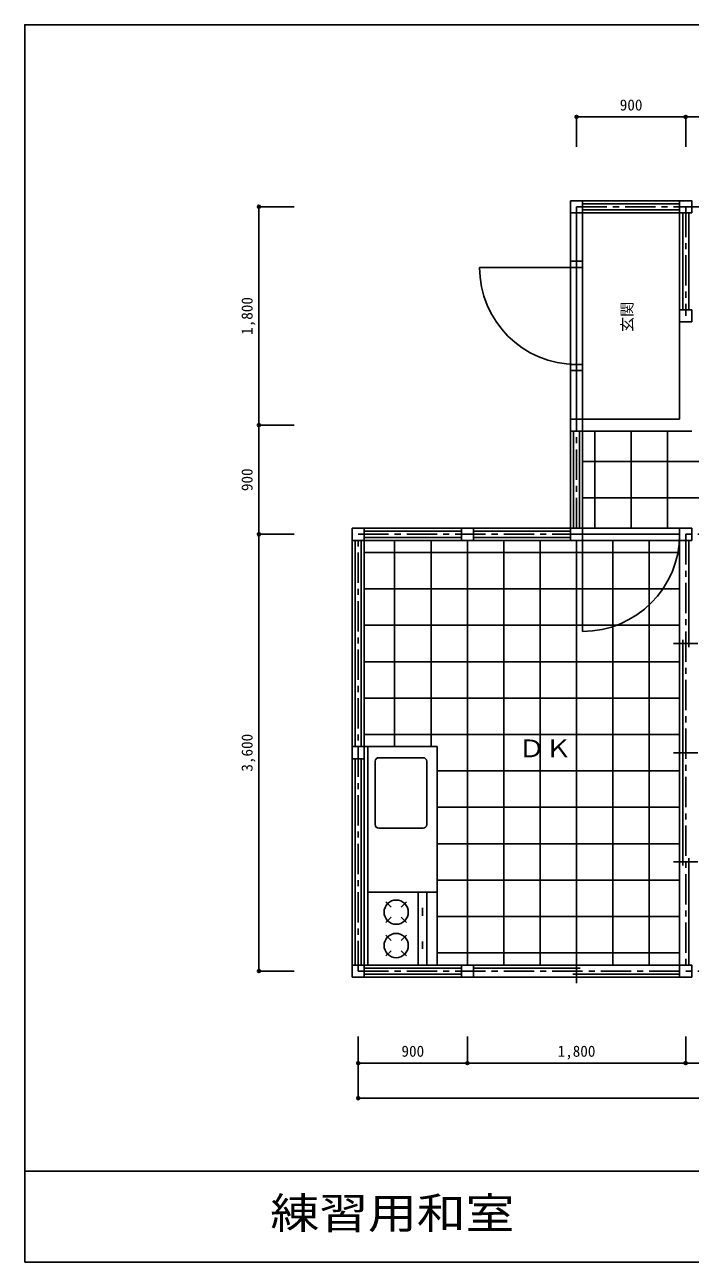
# Model space of a CAD drawing. Units: millimetres at full size, sheet at 1:50. Extents: x -7250 to 7250, y -5100 to 5100.
# Drawn here: x -7250 to -1762, y -5100 to 5100 of the extents above; entities that cross this region are included whole.
import ezdxf
from ezdxf.enums import TextEntityAlignment as Align

# ---------------------------------------------------------------- set-up
doc = ezdxf.new("R2010")
doc.units = ezdxf.units.MM
doc.header["$LTSCALE"] = 50
doc.header["$PDMODE"] = 32
doc.header["$PDSIZE"] = 25
doc.linetypes.add('CHAIN1', pattern=[8, 5, -1, 1, -1])
for name, color, linetype in [('0-0_中心線', 4, 'CHAIN1'), ('0-1_柱', 7, 'Continuous'), ('0-2_壁', 7, 'Continuous'), ('0-3_開閉口', 4, 'Continuous'), ('0-4_畳・床仕上げ', 4, 'Continuous'), ('0-5_家具設備', 4, 'Continuous'), ('0-6_文字', 7, 'Continuous'), ('0-7_寸法', 4, 'Continuous'), ('0-8_図名縮尺', 7, 'Continuous'), ('F-F', 7, 'Continuous')]:
    doc.layers.add(name, color=color, linetype=linetype)
doc.styles.add('ＭＳ ゴシック', font='')
doc.styles.get('ＭＳ ゴシック').set_extended_font_data('MS Gothic')

msp = doc.modelspace()

# ---------------------------------------------------------------- linework, layer by layer
at = {"layer": '0-0_中心線'}
for p, q in [((-2700, 3600), (-2700, 900)), ((-2700, 3600), (2694.63, 3600)), ((-1800, 3600), (-1800, 2700)), ((-1800, 900), (-1800, -2700))]:
    msp.add_line(p, q, dxfattribs=at)
for points in [[(-4500, -2700), (4500, -2700), (4500, 3600)], [(-4500, -2700), (-4500, 900), (4500, 900)]]:
    msp.add_lwpolyline(points, dxfattribs=at)
at = {"layer": '0-1_柱'}
for p, q in [((-2750, 3550), (-2750, 3650)), ((-2750, 3550), (-2750, 3650)), ((-2750, 3650), (-2650, 3650)), ((-2650, 3650), (-2650, 3550)), ((-2650, 3550), (-2750, 3550)), ((-1750, 3550), (-1850, 3550)), ((-2750, 1850), (-2650, 1850)), ((-2650, 1850), (-2650, 1750)), ((-4450, -850), (-4450, -950)), ((-4450, -850), (-4450, -950))]:
    msp.add_line(p, q, dxfattribs=at)
for points in [[(-2750, 3650), (-2650, 3650), (-2650, 3550), (-2750, 3550)], [(-1850, 3550), (-1850, 3650), (-1750, 3650), (-1750, 3550)], [(-2650, 1750), (-2750, 1750), (-2750, 1850)], [(-4450, -950), (-4550, -950), (-4550, -850), (-4450, -850)], [(-4450, -950), (-4550, -950), (-4550, -850), (-4450, -850)]]:
    msp.add_lwpolyline(points, dxfattribs=at)
for points in [[(-1850, 3550), (-1850, 3650), (-1750, 3650), (-1750, 3550)], [(-1850, 3550), (-1850, 3650), (-1750, 3650), (-1750, 3550)], [(-2750, 3100), (-2650, 3100), (-2650, 3150), (-2750, 3150)], [(-1750, 2650), (-1850, 2650), (-1850, 2750), (-1750, 2750)], [(-2750, 2250), (-2650, 2250), (-2650, 2300), (-2750, 2300)], [(-2650, 1750), (-2750, 1750), (-2750, 1850), (-2650, 1850)], [(-4550, 850), (-4550, 950), (-4450, 950), (-4450, 850)], [(-4450, 850), (-4550, 850), (-4550, 950), (-4450, 950)], [(-3650, 850), (-3650, 950), (-3550, 950), (-3550, 850)], [(-3650, 850), (-3650, 950), (-3550, 950), (-3550, 850)], [(-2750, 850), (-2750, 950), (-2650, 950), (-2650, 850)], [(-2650, 850), (-2750, 850), (-2750, 950), (-2650, 950)], [(-2650, 950), (-2650, 850), (-2750, 850), (-2750, 950)], [(-1850, 850), (-1850, 950), (-1750, 950), (-1750, 850)], [(-1750, 850), (-1850, 850), (-1850, 950), (-1750, 950)], [(-1750, 950), (-1750, 850), (-1850, 850), (-1850, 950)], [(-4550, -2750), (-4550, -2650), (-4450, -2650), (-4450, -2750)], [(-4450, -2750), (-4550, -2750), (-4550, -2650), (-4450, -2650)], [(-3650, -2750), (-3650, -2650), (-3550, -2650), (-3550, -2750)], [(-3650, -2750), (-3650, -2650), (-3550, -2650), (-3550, -2750)], [(-1850, -2750), (-1850, -2650), (-1750, -2650), (-1750, -2750)], [(-1850, -2750), (-1850, -2650), (-1750, -2650), (-1750, -2750)], [(-1750, -2750), (-1850, -2750), (-1850, -2650), (-1750, -2650)]]:
    msp.add_lwpolyline(points, close=True, dxfattribs=at)
at = {"layer": '0-2_壁'}
for p, q in [((-1850, 3650), (-2650, 3650)), ((-1850, 3625), (-2650, 3625)), ((-2650, 3575), (-1850, 3575)), ((-2650, 3550), (-1850, 3550)), ((-1850, 3550), (-1850, 2750)), ((-1825, 3550), (-1825, 2750)), ((-1775, 2750), (-1775, 3550)), ((-2750, 1750), (-2750, 950)), ((-2725, 1750), (-2725, 950)), ((-2675, 950), (-2675, 1750)), ((-2650, 950), (-2650, 1750)), ((-3650, 950), (-4450, 950)), ((-3650, 925), (-4450, 925)), ((-2750, 950), (-3550, 950)), ((-2750, 925), (-3550, 925)), ((-4550, -850), (-4550, 850)), ((-4525, -850), (-4525, 850)), ((-4475, 850), (-4475, -850)), ((-4450, 875), (-3650, 875)), ((-4450, 850), (-4450, -850)), ((-4450, 850), (-3650, 850)), ((-3550, 875), (-2750, 875)), ((-3550, 850), (-2750, 850)), ((-4550, -2650), (-4550, -950)), ((-4525, -2650), (-4525, -950)), ((-4475, -950), (-4475, -2650)), ((-3650, -2650), (-4450, -2650)), ((-3650, -2675), (-4450, -2675)), ((-4450, -2725), (-3650, -2725)), ((-4450, -2750), (-3650, -2750))]:
    msp.add_line(p, q, dxfattribs=at)
at = {"layer": '0-3_開閉口'}
for p, q in [((-2750, 1850), (-2750, 3550)), ((-2650, 1850), (-2650, 3550)), ((-2750, 3100), (-3500, 3100)), ((-1850, 950), (-2650, 950)), ((-1850, -2650), (-1850, 850)), ((-3550, -2650), (-1850, -2650)), ((-3550, -2750), (-1850, -2750))]:
    msp.add_line(p, q, dxfattribs=at)
at = {"layer": '0-3_開閉口', "color": 2}
for p, q in [((-2700, 3150), (-2700, 3550)), ((-2700, 2300), (-2700, 3100)), ((-2700, 2300), (-2700, 3100)), ((-2700, 1850), (-2700, 2250)), ((-2700, 1850), (-2700, 2250)), ((-1850, 900), (-2650, 900)), ((-1775, 850), (-1775, -30)), ((-1825, -900), (-1825, 30)), ((-1825, -1830), (-1825, -900)), ((-1775, -1770), (-1775, -2650)), ((-3550, -2675), (-2670, -2675)), ((-2730, -2725), (-1850, -2725))]:
    msp.add_line(p, q, dxfattribs=at)
at = {"layer": '0-3_開閉口', "color": 7}
for p, q in [((-1900, 0), (-1700, 0)), ((-1900, -900), (-1700, -900)), ((-1900, -1800), (-1700, -1800)), ((-2700, -2600), (-2700, -2800))]:
    msp.add_line(p, q, dxfattribs=at)
at = {"layer": '0-3_開閉口'}
msp.add_lwpolyline([(-1850, 850), (-2650, 850), (-2650, 100)], dxfattribs=at)
for centre, start, end in [((-2700, 3100), 180, 270), ((-2650, 900), 270, 0)]:
    msp.add_arc(centre, 800, start, end, dxfattribs=at)
at = {"layer": '0-4_畳・床仕上げ'}
for p, q in [((-1850, 2650), (-1850, 1850)), ((-2650, 1850), (-1850, 1850)), ((-2650, 1750), (-1750, 1750)), ((-2550, 1750), (-2550, 950)), ((-2250, 1750), (-2250, 950)), ((-1950, 1750), (-1950, 950)), ((2650, 1500), (-2650, 1500)), ((-2650, 1200), (2650, 1200)), ((-4200, 850), (-4200, -850)), ((-3900, 850), (-3900, -850)), ((-3600, 850), (-3600, -2650)), ((-3300, 850), (-3300, -2650)), ((-3000, -2650), (-3000, 850)), ((-2700, -2650), (-2700, 850)), ((-2400, -2650), (-2400, 850)), ((-2100, -2650), (-2100, 850)), ((-1850, 750), (-4450, 750)), ((-1850, 450), (-4450, 450)), ((-1850, 150), (-4450, 150)), ((-1850, -150), (-4450, -150)), ((-1850, -450), (-4450, -450)), ((-1850, -750), (-4450, -750)), ((-3850, -1050), (-1850, -1050)), ((-3850, -1350), (-1850, -1350)), ((-3850, -1650), (-1850, -1650)), ((-3850, -1950), (-1850, -1950)), ((-3850, -2250), (-1850, -2250)), ((-3850, -2550), (-1850, -2550))]:
    msp.add_line(p, q, dxfattribs=at)
at = {"layer": '0-5_家具設備'}
for p, q in [((-3850, -850), (-4450, -850)), ((-4450, -2650), (-4450, -850)), ((-4420, -2650), (-4420, -850)), ((-3850, -2650), (-3850, -850)), ((-4360.19, -1492.72), (-4360.19, -971.05)), ((-3965.73, -941.05), (-4330.19, -941.05)), ((-3935.73, -971.05), (-3935.73, -1492.72)), ((-3965.73, -1522.72), (-4330.19, -1522.72)), ((-3850, -2050), (-4420, -2050)), ((-4272.12, -2129.58), (-4229.69, -2172.01)), ((-4144.84, -2172.01), (-4102.41, -2129.58)), ((-4006.47, -2650), (-4006.47, -2050)), ((-3935.73, -2650), (-3935.73, -2050)), ((-3971.64, -2179.96), (-3971.64, -2245.89)), ((-4272.12, -2299.29), (-4229.69, -2256.86)), ((-4144.84, -2256.86), (-4102.41, -2299.29)), ((-4272.12, -2404.69), (-4229.69, -2447.12)), ((-4102.41, -2404.69), (-4144.84, -2447.12)), ((-4229.69, -2531.97), (-4272.12, -2574.4)), ((-4144.84, -2531.97), (-4102.41, -2574.4)), ((-3971.64, -2455.65), (-3971.64, -2515.58)), ((-3850, -2650), (-4450, -2650))]:
    msp.add_line(p, q, dxfattribs=at)
at = {"layer": '0-5_家具設備', "color": 7}
msp.add_line((-4450, -950), (-4450, -2650), dxfattribs=at)
at = {"layer": '0-5_家具設備'}
for centre in [(-4187.26, -2214.43), (-4187.26, -2489.55)]:
    msp.add_circle(centre, 100, dxfattribs=at)
for centre, start, end in [((-4330.19, -971.05), 90, 180), ((-3965.73, -971.05), 0, 90), ((-4330.19, -1492.72), 180, 270), ((-3965.73, -1492.72), 270, 0)]:
    msp.add_arc(centre, 30, start, end, dxfattribs=at)
at = {"layer": '0-7_寸法'}
for p, q in [((-2700, 4340.55), (-1800, 4340.55)), ((-2700, 4340.55), (-2700, 4092.52)), ((-1800, 4340.55), (-1800, 4092.52)), ((-1800, 4340.55), (-900, 4340.55)), ((-5318.9, 3600), (-5318.9, 1800)), ((-5318.9, 3600), (-5029.53, 3600)), ((-5318.9, 1800), (-5029.53, 1800)), ((-5318.9, 1800), (-5318.9, 900)), ((-5318.9, 900), (-5029.53, 900)), ((-5318.9, 900), (-5318.9, -2700)), ((-5318.9, -2700), (-5029.53, -2700)), ((-4500, -3458.66), (-4500, -3238.19)), ((-3600, -3458.66), (-3600, -3238.19)), ((-1800, -3458.66), (-1800, -3238.19)), ((-4500, -3458.66), (-3600, -3458.66)), ((-4500, -3748.03), (-4500, -3458.66)), ((-3600, -3458.66), (-1800, -3458.66)), ((-1800, -3458.66), (-900, -3458.66)), ((-4500, -3748.03), (4500, -3748.03))]:
    msp.add_line(p, q, dxfattribs=at)
for p in [(-2700, 4340.55), (-1800, 4340.55), (-5318.9, 3600), (-5318.9, 1800), (-5318.9, 900), (-5318.9, -2700), (-4500, -3458.66), (-3600, -3458.66), (-1800, -3458.66), (-4500, -3748.03)]:
    msp.add_point(p, dxfattribs=at)
at = {"layer": 'F-F'}
msp.add_line((-7250, -4350), (7250, -4350), dxfattribs=at)
msp.add_lwpolyline([(-7250, -5100), (7250, -5100), (7250, 5100), (-7250, 5100)], close=True, dxfattribs=at)

# ---------------------------------------------------------------- texts
at = {"layer": '0-6_文字', "color": 4, "style": 'ＭＳ ゴシック'}
msp.add_text('玄関', height=91.64, rotation=90, dxfattribs=at).set_placement((-2210.44, 2566.8), align=Align.BOTTOM_LEFT)
at = {"layer": '0-6_文字', "style": 'ＭＳ ゴシック', "width": 1.1}
msp.add_text('ＤＫ', height=146.6, dxfattribs=at).set_placement((-3180.28, -982.05), align=Align.BOTTOM_LEFT)
at = {"layer": '0-7_寸法', "style": 'ＭＳ ゴシック'}
for s, p in [('900', (-2343.75, 4365.55)), ('900', (-4143.75, -3433.66)), ('1,800', (-2856.25, -3433.66))]:
    msp.add_text(s, height=91.64, dxfattribs=at).set_placement(p, align=Align.BOTTOM_LEFT)
for s, p in [('1,800', (-5343.9, 2543.75)), ('900', (-5343.9, 1256.25)), ('3,600', (-5343.9, -1056.25))]:
    msp.add_text(s, height=91.64, rotation=90, dxfattribs=at).set_placement(p, align=Align.BOTTOM_LEFT)
at = {"layer": '0-8_図名縮尺', "color": 2, "style": 'ＭＳ ゴシック', "width": 1.15}
msp.add_text('練習用和室', height=256.6, dxfattribs=at).set_placement((-5225, -4900), align=Align.BOTTOM_LEFT)

doc.saveas('drawing.dxf')
